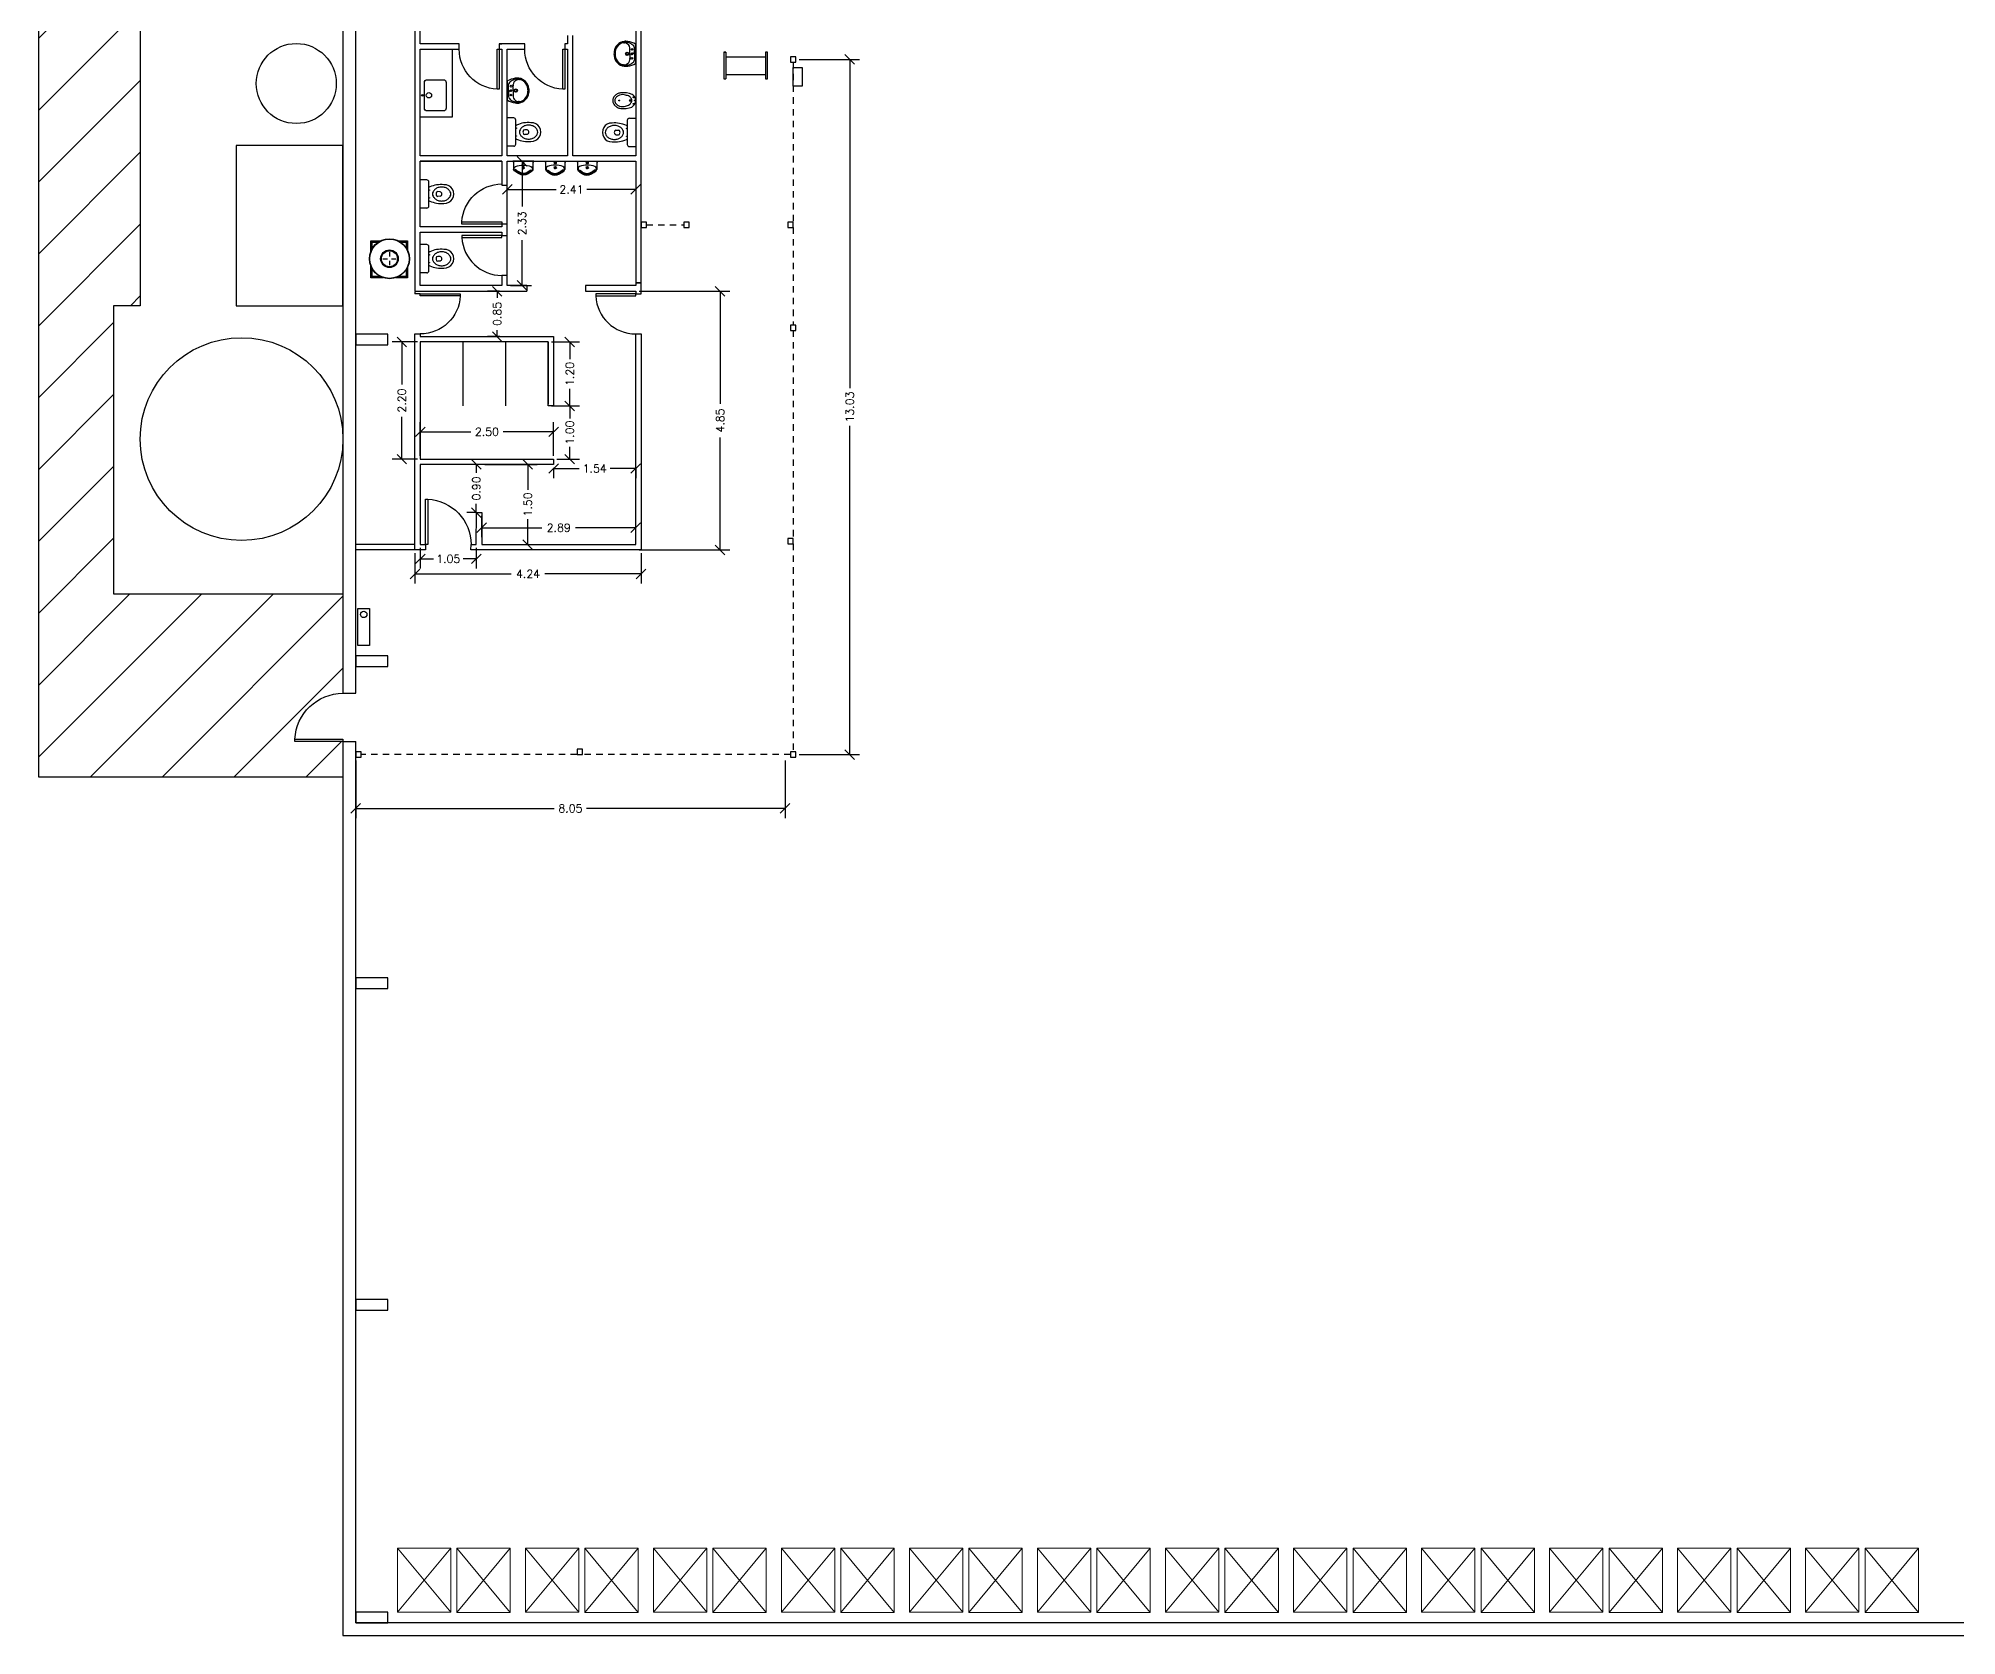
# Model space of a CAD drawing. Header units: millimetres. Extents: x 115.1 to 186.8, y 78.7 to 142.3.
# Drawn here: x 115.06 to 151.02, y 78.71 to 108.65 of the extents above; entities that cross this region are included whole.
import ezdxf

# ---------------------------------------------------------------- set-up
doc = ezdxf.new("R2010")
doc.units = ezdxf.units.MM
doc.linetypes.add('ACAD_ISO02W100', pattern=[15, 12, -3])
for name, color, linetype in [('ARQ - Chapa T101', 252, 'Continuous'), ('CA - Puertas', 1, 'Continuous'), ('DIM - Cotas', 252, 'Continuous'), ('EQ - IT', 1, 'Continuous'), ('HER - Rejas', 3, 'Continuous'), ('Muros Durlock', 40, 'Continuous'), ('Vereda', 253, 'Continuous')]:
    doc.layers.add(name, color=color, linetype=linetype)
doc.layers.add('Racks General', color=8, linetype='Continuous', lineweight=0)
doc.styles.get("Standard").update_dxf_attribs({"font": 'txt.shx'})
doc.dimstyles.new('Standard small numbers', dxfattribs={"dimtxt": 0.15, "dimasz": 0.18, "dimexe": 0.18, "dimexo": 0.0625, "dimgap": 0.09, "dimtad": 0, "dimzin": 0, "dimdsep": 46, "dimtxsty": 'Standard', "dimblk": 'OBLIQUE', "dimcen": 0.09, "dimadec": 0, "dimazin": 0, "dimtfac": 1, "dimtofl": 0, "dimtmove": 0, "dimatfit": 3, "dimfxl": 1, "dimtolj": 1, "dimtzin": 0, "dimarcsym": 0})

# ---------------------------------------------------------------- blocks, each defined once
blk = doc.blocks.new('Mingitorio oval')
for p, q in [((-0.196, 0), (0.196, 0)), ((-0.196, 0), (-0.196, -0.01)), ((0.196, 0), (0.196, -0.01)), ((-0.181, -0.01), (-0.196, -0.01)), ((-0.181, -0.01), (-0.181, -0.150459)), ((0.181, -0.01), (0.181, -0.150459)), ((0.181, -0.01), (0.196, -0.01))]:
    blk.add_line(p, q)
for centre, radius in [((-0.019313, -0.124626), 0.003249), ((0, -0.029615), 0.02), ((-0.016105, -0.107569), 0.003249), ((0, -0.029615), 0.015), ((-0.007978, -0.137768), 0.003249), ((0, -0.029615), 0.01), ((-0.000769, -0.099444), 0.003249), ((0, -0.119429), 0.003249), ((0.009364, -0.137101), 0.003249), ((0.015146, -0.106367), 0.003249), ((0.019655, -0.123126), 0.003249)]:
    blk.add_circle(centre, radius)
for centre, radius, start, end in [((-0.131256, -0.145405), 0.05, 106.094803, 234.610012), ((-0.124838, -0.140566), 0.047724, 115.146574, 227.617234), ((0.212322, 0.263642), 0.584046, 229.574862, 238.794438), ((0.212322, 0.263642), 0.574046, 229.955733, 238.794438), ((0, -0.500043), 0.428029, 70.181807, 109.818193), ((0.212322, 0.263642), 0.554046, 229.955733, 238.794438), ((-0.006602, -0.097766), 0.161502, 238.794438, 301.205562), ((-0.006602, -0.097766), 0.151502, 238.794438, 301.205562), ((-0.006602, -0.097766), 0.131502, 238.794438, 301.205562), ((-1.831107, 2.91419), 3.652965, 301.205562, 302.863051), ((-1.831107, 2.91419), 3.672965, 301.205562, 302.863051), ((-1.831107, 2.91419), 3.682965, 301.205562, 302.887216), ((0.124121, -0.140909), 0.048342, 321.519369, 64.257223), ((0.131256, -0.145405), 0.05, 318.484476, 73.905197)]:
    blk.add_arc(centre, radius, start, end)
blk = doc.blocks.new('puerta 75')
blk.add_lwpolyline([(-0.75, -0.04), (0, -0.04), (0, 0), (-0.75, 0)], close=True)
blk.add_arc((0, 0), 0.751, 183.0529, 270)
blk = doc.blocks.new('IP ANDINA')
for p, q in [((-0.265, -0.120632), (-0.265, 0)), ((-0.265, 0), (0.265, 0)), ((0.265, -0.120632), (0.265, 0)), ((-0.225632, -0.16), (0.225632, -0.16)), ((-0.042449, -0.375164), (-0.04494, -0.327163)), ((0.041618, -0.375164), (0.04494, -0.327163))]:
    blk.add_line(p, q)
blk.add_lwpolyline([(-0.130856, -0.400348, 0.081456), (-0.119783, -0.467864, 0.089731), (-0.089741, -0.522325, 0.104602), (-0.042673, -0.560331, 0.142864), (-0.000046, -0.57285, 0.142579), (0.042673, -0.560331, 0.104602), (0.089741, -0.522325, 0.089731), (0.119783, -0.467864, 0.081456), (0.130856, -0.400348, 0.081456), (0.119783, -0.332831, 0.089731), (0.089741, -0.27837, 0.104602), (0.042673, -0.240364, 0.142579), (-0.000046, -0.227845, 0.142864), (-0.042673, -0.240364, 0.104602), (-0.089741, -0.27837, 0.089731), (-0.119783, -0.332831, 0.081456)], format="xyb", close=True)
for centre in [(-0.073031, -0.169739), (0.073031, -0.169739)]:
    blk.add_circle(centre, 0.005)
for centre, radius, start, end in [((-0.225632, -0.120632), 0.039368, 180, 270), ((0.346395, -0.390548), 0.523947, 155.882772, 185.67851), ((-0.086182, -0.196891), 0.05, 132.453918, 155.882772), ((-0.01494, -0.327163), 0.03, 90, 180), ((0, -0.344692), 0.049822, 72.549981, 107.450019), ((0.01494, -0.327163), 0.03, 0, 90), ((0.086182, -0.196891), 0.05, 24.117228, 47.546082), ((-0.346395, -0.390548), 0.523947, 354.32149, 24.117228), ((0.225632, -0.120632), 0.039368, 270, 0), ((0, -0.451664), 0.175227, 176.966377, 3.033623), ((-0.000415, -0.358925), 0.045061, 201.123443, 338.876557)]:
    blk.add_arc(centre, radius, start, end)
blk = doc.blocks.new('LV ANDINA')
for p, q in [((0, 0.174838), (0, 0)), ((0, 0.174838), (0, -0.174838)), ((0.023785, 0), (0.023785, 0.113132)), ((0.023785, 0), (0.023785, -0.113132)), ((0.11221, 0.096338), (0.11221, 0.114747)), ((0.11221, 0), (0.11221, 0.096338)), ((0.11221, 0), (0.11221, -0.096338)), ((0.11221, -0.096338), (0.11221, -0.114747))]:
    blk.add_line(p, q)
for centre, radius in [((0.066622, 0), 0.015857), ((0.071578, 0.083248), 0.015857), ((0.158567, 0), 0.031713), ((0.158567, 0), 0.020812), ((0.071578, -0.083248), 0.015857)]:
    blk.add_circle(centre, radius)
for centre, radius, start, end in [((0.203415, 0.161128), 0.376573, 260.066191, 260.066191), ((0.007928, 0.174838), 0.007928, 119.548602, 180), ((0.203415, -0.170001), 0.404322, 97.864112, 119.548602), ((0.07631, 0.113132), 0.052525, 134.691029, 180), ((0.22243, -0.034572), 0.260294, 125.471853, 134.691029), ((0.184991, 0.023832), 0.191033, 100.525802, 126.492035), ((0.195062, 0.111651), 0.082909, 141.766242, 177.859766), ((0.22297, 0.087254), 0.119945, 66.510707, 140.862465), ((0.203415, -0.161128), 0.395535, 94.692137, 98.038881), ((0.203415, -0.161128), 0.376573, 94.692137, 98.140252), ((0.191279, 0.011185), 0.222815, 83.41939, 95.187055), ((0.191279, 0.011185), 0.203853, 83.41939, 95.187055), ((0.186455, 0.013244), 0.202416, 7.233104, 82.167515), ((0.186455, 0.013244), 0.221378, 7.233104, 82.167515), ((0.081481, 0), 0.308221, 352.78029, 7.21971), ((0.081481, 0), 0.327183, 0, 7.21971), ((0.081481, 0), 0.327183, 352.78029, 0), ((0.007928, -0.174838), 0.007928, 180, 240.451398), ((0.203415, 0.170001), 0.404322, 240.451398, 262.135888), ((0.07631, -0.113132), 0.052525, 180, 225.308971), ((0.22243, 0.034572), 0.260294, 225.308971, 234.528147), ((0.184991, -0.023832), 0.191033, 233.507965, 259.474198), ((0.195062, -0.111651), 0.082909, 182.140234, 218.233758), ((0.22297, -0.087254), 0.119945, 219.137535, 293.489293), ((0.203415, 0.161128), 0.395535, 261.961119, 265.307863), ((0.203415, 0.161128), 0.376573, 261.859748, 265.307863), ((0.191279, -0.011185), 0.222815, 264.812945, 276.58061), ((0.191279, -0.011185), 0.203853, 264.812945, 276.58061), ((0.186455, -0.013244), 0.202416, 277.832485, 352.766896), ((0.186455, -0.013244), 0.221378, 277.832485, 352.766896)]:
    blk.add_arc(centre, radius, start, end)
at = {"linetype": 'ByBlock'}
for p in [(0.075529, 0.010245), (0.11221, 0.096338), (0.158567, 0.020812), (0.188957, 0.234236), (0.221175, 0.207185), (0.389703, 0), (0.055511, -0.010245), (0.158567, -0.020812), (0.192994, -0.234331), (0.218636, -0.207012)]:
    blk.add_point(p, dxfattribs=at)
blk = doc.blocks.new('BD ANDINA')
for points in [[(0.12172, -0.075307, 0.026558), (0.109728, -0.058859, 0.101613), (0.057577, -0.016236, 0.137734), (0, 0, 0.137946), (-0.057516, -0.016247, 0.089281), (-0.115452, -0.066364, 0.012091)], [(-0.143278, -0.283508, 0.0402), (-0.137306, -0.317479, 0.089731), (-0.105062, -0.375932, 0.1018), (-0.054133, -0.417524, 0.138275), (0.001276, -0.433217, 0.138058), (0.056747, -0.417533, 0.101831), (0.107694, -0.375932, 0.089731), (0.139938, -0.317479, 0.044692), (0.147357, -0.279634, 0.079832)]]:
    blk.add_lwpolyline(points, format="xyb")
blk.add_lwpolyline([(-0.110363, -0.24759, 0.081456), (-0.100913, -0.305212, 0.089731), (-0.075273, -0.351691, 0.104602), (-0.035103, -0.384127, 0.142864), (0.001276, -0.394811, 0.142579), (0.037735, -0.384127, 0.104602), (0.077905, -0.351691, 0.089731), (0.103544, -0.305212, 0.081456), (0.112994, -0.24759, 0.081456), (0.103544, -0.189967, 0.060612), (0.074826, -0.11682, 0.104602), (0.034656, -0.084384, 0.142579), (-0.001803, -0.073699, 0.142864), (-0.038183, -0.084384, 0.104602), (-0.078352, -0.11682, 0.062224), (-0.100913, -0.189967, 0.081456)], format="xyb", close=True)
for centre, radius in [((-0.060739, -0.041095), 0.008534), ((-0.000844, -0.098207), 0.017069), ((-0.000844, -0.020497), 0.008534), ((-0.000844, -0.098207), 0.008534), ((-0.000844, -0.310739), 0.008534), ((0.060991, -0.041095), 0.008534)]:
    blk.add_circle(centre, radius)
for centre, radius, start, end in [((0.298146, -0.229719), 0.444689, 158.44802, 186.947452), ((-0.294837, -0.231346), 0.444823, 353.280665, 20.535486)]:
    blk.add_arc(centre, radius, start, end)
blk = doc.blocks.new('Petisos ANDINA')
for name, p in [('BD ANDINA', (-0.59801, 0)), ('IP ANDINA', (0, 0))]:
    blk.add_blockref(name, p)
blk = doc.blocks.new('TR')
for p, q in [((-0.122587, 0.000278), (-0.039178, 0.000278)), ((0.000102, 0.122967), (0.000102, 0.039558)), ((0.039382, 0.000278), (0.122791, 0.000278)), ((0.000102, -0.039002), (0.000102, -0.122412))]:
    blk.add_line(p, q)
for radius in [0.375, 0.36797, 0.165574, 0.149549]:
    blk.add_circle((0.000102, 0.000278), radius)
blk = doc.blocks.new('Arco detect metales')
for p, q in [((-0.116663, 0.184171), (0.623337, 0.184171)), ((-0.116663, -0.145829), (0.623337, -0.145829))]:
    blk.add_line(p, q)
for points in [[(-0.116663, 0.269171), (-0.156663, 0.269171), (-0.156663, -0.230829), (-0.116663, -0.230829)], [(-0.156663, 0.269171), (-0.116663, 0.269171), (-0.116663, -0.230829)], [(0.623337, -0.230829), (0.663337, -0.230829), (0.663337, 0.269171), (0.623337, 0.269171)], [(0.623337, 0.269171), (0.623337, -0.230829)]]:
    blk.add_lwpolyline(points)
blk = doc.blocks.new('Puerta 90')
at = {"layer": 'CA - Puertas'}
blk.add_lwpolyline([(-0.9, -0.09), (0, -0.09), (0, -0.05), (-0.9, -0.05)], close=True, dxfattribs=at)
blk.add_arc((0, -0.05), 0.901, 182.5448, 270, dxfattribs=at)
blk = doc.blocks.new('Puerta met 85 x 200')
at = {"layer": 'CA - Puertas'}
blk.add_lwpolyline([(-0.85, -0.04), (0, -0.04), (0, 0), (-0.85, 0)], close=True, dxfattribs=at)
blk.add_arc((0, 0), 0.851, 182.6943, 270, dxfattribs=at)
blk = doc.blocks.new('_Oblique')
at = {"color": 0, "linetype": 'ByBlock', "lineweight": -2}
blk.add_line((-0.5, -0.5), (0.5, 0.5), dxfattribs=at)
blk = doc.blocks.new('*D21')
at = {"layer": 'Defpoints', "color": 0}
for p in [(126.255566, 103.910126), (126.255069, 99.062261), (127.836442, 99.062099)]:
    blk.add_point(p, dxfattribs=at)
at = {"layer": 'DIM - Cotas', "color": 0, "lineweight": -2}
for p, q in [((126.318066, 103.91012), (128.016939, 103.909946)), ((127.836939, 103.909964), (127.836723, 101.801031)), ((127.836442, 99.062099), (127.836658, 101.171031)), ((126.317569, 99.062254), (128.016442, 99.06208))]:
    blk.add_line(p, q, dxfattribs=at)
at = {"layer": 'DIM - Cotas', "color": 0, "lineweight": -2, "xscale": 0.18, "yscale": 0.18, "zscale": 0.18}
for p, rotation in [((127.836939, 103.909964), 89.994125), ((127.836442, 99.062099), 269.994125)]:
    blk.add_blockref('_Oblique', p, dxfattribs=dict(at, rotation=rotation))
at = {"layer": 'DIM - Cotas', "color": 0, "insert": (127.83669, 101.486031), "char_height": 0.15, "attachment_point": 5, "rotation": 89.9941253}
blk.add_mtext('\\A1;4.85', dxfattribs=at)
blk = doc.blocks.new('*D22')
at = {"layer": 'Defpoints', "color": 0}
for p in [(123.657033, 103.910126), (123.764544, 103.910126), (123.770884, 103.059873)]:
    blk.add_point(p, dxfattribs=at)
at = {"layer": 'DIM - Cotas', "color": 0, "lineweight": -2}
for p, q in [((123.702044, 103.910126), (123.477033, 103.910126)), ((123.657033, 103.910126), (123.657033, 103.7875)), ((123.708384, 103.059873), (123.477033, 103.059873)), ((123.657033, 103.059873), (123.657033, 103.1825))]:
    blk.add_line(p, q, dxfattribs=at)
at = {"layer": 'DIM - Cotas', "color": 0, "lineweight": -2, "xscale": 0.18, "yscale": 0.18, "zscale": 0.18}
for p, rotation in [((123.657033, 103.910126), 90), ((123.657033, 103.059873), 270)]:
    blk.add_blockref('_Oblique', p, dxfattribs=dict(at, rotation=rotation))
at = {"layer": 'DIM - Cotas', "color": 0, "insert": (123.657033, 103.485), "char_height": 0.15, "attachment_point": 5, "rotation": 90}
blk.add_mtext('\\A1;0.85', dxfattribs=at)
blk = doc.blocks.new('*D23')
at = {"layer": 'Defpoints', "color": 0}
for p in [(124.715567, 101.759872), (124.715567, 100.762244), (125.018424, 100.762244)]:
    blk.add_point(p, dxfattribs=at)
at = {"layer": 'DIM - Cotas', "color": 0, "lineweight": -2}
for p, q in [((124.778067, 101.759872), (125.198424, 101.759872)), ((125.018424, 101.759872), (125.018424, 101.526058)), ((124.778067, 100.762244), (125.198424, 100.762244)), ((125.018424, 100.762244), (125.018424, 100.996058))]:
    blk.add_line(p, q, dxfattribs=at)
at = {"layer": 'DIM - Cotas', "color": 0, "lineweight": -2, "xscale": 0.18, "yscale": 0.18, "zscale": 0.18}
for p, rotation in [((125.018424, 101.759872), 90), ((125.018424, 100.762244), 270)]:
    blk.add_blockref('_Oblique', p, dxfattribs=dict(at, rotation=rotation))
at = {"layer": 'DIM - Cotas', "color": 0, "insert": (125.018424, 101.261058), "char_height": 0.15, "attachment_point": 5, "rotation": 90}
blk.add_mtext('\\A1;1.00', dxfattribs=at)
blk = doc.blocks.new('*D24')
at = {"layer": 'Defpoints', "color": 0}
for p in [(123.266501, 100.664615), (123.266501, 100.664615), (123.316504, 99.762244)]:
    blk.add_point(p, dxfattribs=at)
at = {"layer": 'DIM - Cotas', "color": 0, "lineweight": -2}
for p, q in [((123.204001, 100.664615), (123.086501, 100.664615)), ((123.266501, 100.664615), (123.266501, 100.503429)), ((123.254004, 99.762244), (123.086501, 99.762244)), ((123.266501, 99.762244), (123.266501, 99.923429))]:
    blk.add_line(p, q, dxfattribs=at)
at = {"layer": 'DIM - Cotas', "color": 0, "lineweight": -2, "xscale": 0.18, "yscale": 0.18, "zscale": 0.18}
for p, rotation in [((123.266501, 100.664615), 90), ((123.266501, 99.762244), 270)]:
    blk.add_blockref('_Oblique', p, dxfattribs=dict(at, rotation=rotation))
at = {"layer": 'DIM - Cotas', "color": 0, "insert": (123.266501, 100.213429), "char_height": 0.15, "attachment_point": 5, "rotation": 90}
blk.add_mtext('\\A1;0.90', dxfattribs=at)
blk = doc.blocks.new('*D25')
at = {"layer": 'Defpoints', "color": 0}
for p in [(123.366508, 100.664615), (124.229898, 100.664615), (123.366508, 99.162238)]:
    blk.add_point(p, dxfattribs=at)
at = {"layer": 'DIM - Cotas', "color": 0, "lineweight": -2}
for p, q in [((123.429008, 100.664615), (124.409898, 100.664615)), ((124.229898, 100.664615), (124.229898, 100.190927)), ((124.229898, 99.162238), (124.229898, 99.635927)), ((123.429008, 99.162238), (124.409898, 99.162238))]:
    blk.add_line(p, q, dxfattribs=at)
at = {"layer": 'DIM - Cotas', "color": 0, "lineweight": -2, "xscale": 0.18, "yscale": 0.18, "zscale": 0.18}
for p, rotation in [((124.229898, 100.664615), 90), ((124.229898, 99.162238), 270)]:
    blk.add_blockref('_Oblique', p, dxfattribs=dict(at, rotation=rotation))
at = {"layer": 'DIM - Cotas', "color": 0, "insert": (124.229898, 99.913427), "char_height": 0.15, "attachment_point": 5, "rotation": 90}
blk.add_mtext('\\A1;1.50', dxfattribs=at)
blk = doc.blocks.new('*D26')
at = {"layer": 'Defpoints', "color": 0}
for p in [(123.366507, 99.762244), (126.255566, 99.477613), (126.255566, 99.462238)]:
    blk.add_point(p, dxfattribs=at)
at = {"layer": 'DIM - Cotas', "color": 0, "lineweight": -2}
for p, q in [((123.366507, 99.699744), (123.366507, 99.297613)), ((126.255566, 99.524738), (126.255566, 99.657613)), ((123.366507, 99.477613), (124.496037, 99.477613)), ((126.255566, 99.477613), (125.126037, 99.477613))]:
    blk.add_line(p, q, dxfattribs=at)
at = {"layer": 'DIM - Cotas', "color": 0, "lineweight": -2, "xscale": 0.18, "yscale": 0.18, "zscale": 0.18, "rotation": 180}
blk.add_blockref('_Oblique', (123.366507, 99.477613), dxfattribs=at)
at = {"layer": 'DIM - Cotas', "color": 0, "lineweight": -2, "xscale": 0.18, "yscale": 0.18, "zscale": 0.18}
blk.add_blockref('_Oblique', (126.255566, 99.477613), dxfattribs=at)
at = {"layer": 'DIM - Cotas', "color": 0, "insert": (124.811037, 99.477613), "char_height": 0.15, "attachment_point": 5}
blk.add_mtext('\\A1;2.89', dxfattribs=at)
blk = doc.blocks.new('*D27')
at = {"layer": 'Defpoints', "color": 0}
for p in [(124.715567, 101.27539), (122.215566, 100.762244), (124.715567, 100.762244)]:
    blk.add_point(p, dxfattribs=at)
at = {"layer": 'DIM - Cotas', "color": 0, "lineweight": -2}
for p, q in [((122.215566, 100.824744), (122.215566, 101.45539)), ((124.715567, 100.824744), (124.715567, 101.45539)), ((122.215566, 101.27539), (123.163067, 101.27539)), ((124.715567, 101.27539), (123.768067, 101.27539))]:
    blk.add_line(p, q, dxfattribs=at)
at = {"layer": 'DIM - Cotas', "color": 0, "lineweight": -2, "xscale": 0.18, "yscale": 0.18, "zscale": 0.18, "rotation": 180}
blk.add_blockref('_Oblique', (122.215566, 101.27539), dxfattribs=at)
at = {"layer": 'DIM - Cotas', "color": 0, "lineweight": -2, "xscale": 0.18, "yscale": 0.18, "zscale": 0.18}
blk.add_blockref('_Oblique', (124.715567, 101.27539), dxfattribs=at)
at = {"layer": 'DIM - Cotas', "color": 0, "insert": (123.465567, 101.27539), "char_height": 0.15, "attachment_point": 5}
blk.add_mtext('\\A1;2.50', dxfattribs=at)
blk = doc.blocks.new('*D28')
at = {"layer": 'Defpoints', "color": 0}
for p in [(121.869278, 102.959873), (122.225566, 102.959873), (122.225566, 100.762244)]:
    blk.add_point(p, dxfattribs=at)
at = {"layer": 'DIM - Cotas', "color": 0, "lineweight": -2}
for p, q in [((122.163066, 102.959873), (121.689278, 102.959873)), ((121.869278, 102.959873), (121.869278, 102.163559)), ((121.869278, 100.762244), (121.869278, 101.558559)), ((122.163066, 100.762244), (121.689278, 100.762244))]:
    blk.add_line(p, q, dxfattribs=at)
at = {"layer": 'DIM - Cotas', "color": 0, "lineweight": -2, "xscale": 0.18, "yscale": 0.18, "zscale": 0.18}
for p, rotation in [((121.869278, 102.959873), 90), ((121.869278, 100.762244), 270)]:
    blk.add_blockref('_Oblique', p, dxfattribs=dict(at, rotation=rotation))
at = {"layer": 'DIM - Cotas', "color": 0, "insert": (121.869278, 101.861059), "char_height": 0.15, "attachment_point": 5, "rotation": 90}
blk.add_mtext('\\A1;2.20', dxfattribs=at)
blk = doc.blocks.new('*D29')
at = {"layer": 'Defpoints', "color": 0}
for p in [(122.115566, 99.06225), (126.355566, 99.06225), (126.355566, 98.612694)]:
    blk.add_point(p, dxfattribs=at)
at = {"layer": 'DIM - Cotas', "color": 0, "lineweight": -2}
for p, q in [((122.115566, 98.99975), (122.115566, 98.432694)), ((126.355566, 98.99975), (126.355566, 98.432694)), ((122.115566, 98.612694), (123.920566, 98.612694)), ((126.355566, 98.612694), (124.550566, 98.612694))]:
    blk.add_line(p, q, dxfattribs=at)
at = {"layer": 'DIM - Cotas', "color": 0, "lineweight": -2, "xscale": 0.18, "yscale": 0.18, "zscale": 0.18, "rotation": 180}
blk.add_blockref('_Oblique', (122.115566, 98.612694), dxfattribs=at)
at = {"layer": 'DIM - Cotas', "color": 0, "lineweight": -2, "xscale": 0.18, "yscale": 0.18, "zscale": 0.18}
blk.add_blockref('_Oblique', (126.355566, 98.612694), dxfattribs=at)
at = {"layer": 'DIM - Cotas', "color": 0, "insert": (124.235566, 98.612694), "char_height": 0.15, "attachment_point": 5}
blk.add_mtext('\\A1;4.24', dxfattribs=at)
blk = doc.blocks.new('*D30')
at = {"layer": 'Defpoints', "color": 0}
for p in [(124.715567, 100.664615), (126.255566, 100.664615), (126.255566, 100.588029)]:
    blk.add_point(p, dxfattribs=at)
at = {"layer": 'DIM - Cotas', "color": 0, "lineweight": -2}
for p, q in [((124.715567, 100.602115), (124.715567, 100.408029)), ((124.715567, 100.588029), (125.195567, 100.588029)), ((126.255566, 100.588029), (125.775567, 100.588029)), ((126.255566, 100.602115), (126.255566, 100.408029))]:
    blk.add_line(p, q, dxfattribs=at)
at = {"layer": 'DIM - Cotas', "color": 0, "lineweight": -2, "xscale": 0.18, "yscale": 0.18, "zscale": 0.18, "rotation": 180}
blk.add_blockref('_Oblique', (124.715567, 100.588029), dxfattribs=at)
at = {"layer": 'DIM - Cotas', "color": 0, "lineweight": -2, "xscale": 0.18, "yscale": 0.18, "zscale": 0.18}
blk.add_blockref('_Oblique', (126.255566, 100.588029), dxfattribs=at)
at = {"layer": 'DIM - Cotas', "color": 0, "insert": (125.485567, 100.588029), "char_height": 0.15, "attachment_point": 5}
blk.add_mtext('\\A1;1.54', dxfattribs=at)
blk = doc.blocks.new('*D31')
at = {"layer": 'Defpoints', "color": 0}
for p in [(124.615566, 102.959873), (124.615567, 101.759872), (125.018424, 101.759873)]:
    blk.add_point(p, dxfattribs=at)
at = {"layer": 'DIM - Cotas', "color": 0, "lineweight": -2}
for p, q in [((124.678066, 102.959873), (125.198423, 102.959873)), ((125.018423, 102.959873), (125.018423, 102.637373)), ((125.018424, 101.759873), (125.018424, 102.082373)), ((124.678067, 101.759872), (125.198424, 101.759873))]:
    blk.add_line(p, q, dxfattribs=at)
at = {"layer": 'DIM - Cotas', "color": 0, "lineweight": -2, "xscale": 0.18, "yscale": 0.18, "zscale": 0.18}
for p, rotation in [((125.018423, 102.959873), 90.000021), ((125.018424, 101.759873), 270.000021)]:
    blk.add_blockref('_Oblique', p, dxfattribs=dict(at, rotation=rotation))
at = {"layer": 'DIM - Cotas', "color": 0, "insert": (125.018423, 102.359873), "char_height": 0.15, "attachment_point": 5, "rotation": 90.0000207}
blk.add_mtext('\\A1;1.20', dxfattribs=at)
blk = doc.blocks.new('*D32')
at = {"layer": 'Defpoints', "color": 0}
for p in [(121.005566, 95.17573), (129.055566, 95.17573), (129.055566, 94.216888)]:
    blk.add_point(p, dxfattribs=at)
at = {"layer": 'DIM - Cotas', "color": 0, "lineweight": -2}
for p, q in [((121.005566, 95.11323), (121.005566, 94.036888)), ((129.055566, 95.11323), (129.055566, 94.036888)), ((121.005566, 94.216888), (124.728066, 94.216888)), ((129.055566, 94.216888), (125.333066, 94.216888))]:
    blk.add_line(p, q, dxfattribs=at)
at = {"layer": 'DIM - Cotas', "color": 0, "lineweight": -2, "xscale": 0.18, "yscale": 0.18, "zscale": 0.18, "rotation": 180}
blk.add_blockref('_Oblique', (121.005566, 94.216888), dxfattribs=at)
at = {"layer": 'DIM - Cotas', "color": 0, "lineweight": -2, "xscale": 0.18, "yscale": 0.18, "zscale": 0.18}
blk.add_blockref('_Oblique', (129.055566, 94.216888), dxfattribs=at)
at = {"layer": 'DIM - Cotas', "color": 0, "insert": (125.030566, 94.216888), "char_height": 0.15, "attachment_point": 5}
blk.add_mtext('\\A1;8.05', dxfattribs=at)
blk = doc.blocks.new('*D34')
at = {"layer": 'Defpoints', "color": 0}
for p in [(129.255566, 108.25487), (130.267927, 108.25487), (129.255566, 95.22573)]:
    blk.add_point(p, dxfattribs=at)
at = {"layer": 'DIM - Cotas', "color": 0, "lineweight": -2}
for p, q in [((129.318066, 108.25487), (130.447927, 108.25487)), ((130.267927, 108.25487), (130.267927, 102.0928)), ((130.267928, 95.22573), (130.267927, 101.3878)), ((129.318066, 95.22573), (130.447928, 95.22573))]:
    blk.add_line(p, q, dxfattribs=at)
at = {"layer": 'DIM - Cotas', "color": 0, "lineweight": -2, "xscale": 0.18, "yscale": 0.18, "zscale": 0.18}
for p, rotation in [((130.267927, 108.25487), 90.000001), ((130.267928, 95.22573), 270.000001)]:
    blk.add_blockref('_Oblique', p, dxfattribs=dict(at, rotation=rotation))
at = {"layer": 'DIM - Cotas', "color": 0, "insert": (130.267927, 101.7403), "char_height": 0.15, "attachment_point": 5, "rotation": 90.0000005}
blk.add_mtext('\\A1;13.03', dxfattribs=at)
blk = doc.blocks.new('*D45')
at = {"layer": 'Defpoints', "color": 0}
for p in [(123.845566, 106.345379), (123.845566, 104.019313), (124.122922, 104.019313)]:
    blk.add_point(p, dxfattribs=at)
at = {"layer": 'DIM - Cotas', "color": 0, "lineweight": -2}
for p, q in [((123.908066, 106.345379), (124.302922, 106.345379)), ((124.122922, 106.345379), (124.122922, 105.497346)), ((124.122922, 104.019313), (124.122922, 104.867346)), ((123.908066, 104.019313), (124.302922, 104.019313))]:
    blk.add_line(p, q, dxfattribs=at)
at = {"layer": 'DIM - Cotas', "color": 0, "lineweight": -2, "xscale": 0.18, "yscale": 0.18, "zscale": 0.18}
for p, rotation in [((124.122922, 106.345379), 90), ((124.122922, 104.019313), 270)]:
    blk.add_blockref('_Oblique', p, dxfattribs=dict(at, rotation=rotation))
at = {"layer": 'DIM - Cotas', "color": 0, "insert": (124.122922, 105.182346), "char_height": 0.15, "attachment_point": 5, "rotation": 90}
blk.add_mtext('\\A1;2.33', dxfattribs=at)
blk = doc.blocks.new('*D46')
at = {"layer": 'Defpoints', "color": 0}
for p in [(126.255566, 105.895379), (126.255566, 105.817819), (123.845566, 104.019313)]:
    blk.add_point(p, dxfattribs=at)
at = {"layer": 'DIM - Cotas', "color": 0, "lineweight": -2}
for p, q in [((123.845566, 104.081813), (123.845566, 105.997819)), ((123.845566, 105.817819), (124.760566, 105.817819)), ((126.255566, 105.817819), (125.340566, 105.817819)), ((126.255566, 105.832879), (126.255566, 105.637819))]:
    blk.add_line(p, q, dxfattribs=at)
at = {"layer": 'DIM - Cotas', "color": 0, "lineweight": -2, "xscale": 0.18, "yscale": 0.18, "zscale": 0.18, "rotation": 180}
blk.add_blockref('_Oblique', (123.845566, 105.817819), dxfattribs=at)
at = {"layer": 'DIM - Cotas', "color": 0, "lineweight": -2, "xscale": 0.18, "yscale": 0.18, "zscale": 0.18}
blk.add_blockref('_Oblique', (126.255566, 105.817819), dxfattribs=at)
at = {"layer": 'DIM - Cotas', "color": 0, "insert": (125.050566, 105.817819), "char_height": 0.15, "attachment_point": 5}
blk.add_mtext('\\A1;2.41', dxfattribs=at)
blk = doc.blocks.new('*D54')
at = {"layer": 'Defpoints', "color": 0}
for p in [(122.215566, 99.16225), (123.266314, 99.161923), (123.266314, 98.894347)]:
    blk.add_point(p, dxfattribs=at)
at = {"layer": 'DIM - Cotas', "color": 0, "lineweight": -2}
for p, q in [((122.215566, 99.09975), (122.215566, 98.714347)), ((123.266314, 99.099423), (123.266314, 98.714347)), ((122.215566, 98.894347), (122.46344, 98.894347)), ((123.266314, 98.894347), (123.01844, 98.894347))]:
    blk.add_line(p, q, dxfattribs=at)
at = {"layer": 'DIM - Cotas', "color": 0, "lineweight": -2, "xscale": 0.18, "yscale": 0.18, "zscale": 0.18, "rotation": 180}
blk.add_blockref('_Oblique', (122.215566, 98.894347), dxfattribs=at)
at = {"layer": 'DIM - Cotas', "color": 0, "lineweight": -2, "xscale": 0.18, "yscale": 0.18, "zscale": 0.18}
blk.add_blockref('_Oblique', (123.266314, 98.894347), dxfattribs=at)
at = {"layer": 'DIM - Cotas', "color": 0, "insert": (122.74094, 98.894347), "char_height": 0.15, "attachment_point": 5}
blk.add_mtext('\\A1;1.05', dxfattribs=at)
blk = doc.blocks.new('Rack 2300')
at = {"layer": 'Racks General'}
for p, q in [((1.102585, 2.318255), (-0.097415, 2.318255)), ((-0.097415, 2.318255), (-0.097415, 1.318255)), ((-0.097415, 1.318255), (1.102585, 2.318255)), ((-0.097415, 2.318255), (1.102585, 1.318255)), ((1.102585, 2.318255), (1.102585, 1.318255)), ((1.099031, 1.203554), (-0.100969, 1.203554)), ((-0.100969, 1.203554), (-0.100969, 0.203554)), ((-0.100969, 0.203554), (1.099031, 1.203554)), ((-0.100969, 1.203554), (1.099031, 0.203554)), ((1.102585, 1.318255), (-0.097415, 1.318255)), ((1.099031, 1.203554), (1.099031, 0.203554)), ((1.099031, 0.203554), (-0.100969, 0.203554))]:
    blk.add_line(p, q, dxfattribs=at)
blk = doc.blocks.new('*U56')
at = {"layer": 'Racks General', "rotation": 90}
blk.add_blockref('Rack 2300', (1.25, -0.500808), dxfattribs=at)
blk = doc.blocks.new('*U55')
at = {"color": 0, "linetype": 'ByBlock', "lineweight": -2}
for p in [(0, 0), (2.4, 0), (4.8, 0), (7.2, 0), (9.6, 0), (12, 0), (14.4, 0), (16.8, 0), (19.2, 0), (21.6, 0), (24, 0), (26.4, 0)]:
    blk.add_blockref('*U56', p, dxfattribs=at)

msp = doc.modelspace()

# ---------------------------------------------------------------- hatches: boundary and pattern name
at = {"layer": 'Muros Durlock', "true_color": 0xffffff}
h = msp.add_hatch(dxfattribs=at)
h.set_pattern_fill('ANSI31', scale=0.3)
h.set_pattern_definition([(45, (373.6172, 96.4529), (-0.6735192, 0.6735192), [])])
h.paths.add_polyline_path([(116.466, 98.239), (120.766, 98.239), (120.766, 96.374, 0.401264), (119.866, 95.513), (119.866, 95.473), (120.766, 95.473), (120.766, 94.808), (115.056, 94.808), (115.056, 110.548), (118.856, 110.548), (118.856, 137.365), (119.766, 137.365), (119.766, 109.048), (116.966, 109.048), (116.966, 103.639), (116.466, 103.639)])

# ---------------------------------------------------------------- linework, layer by layer
for p, q in [((122.816, 108.445), (122.816, 107.174)), ((122.816, 107.174), (122.216, 107.174)), ((121.313, 104.828), (121.288, 104.853)), ((121.952, 104.828), (121.977, 104.853)), ((121.313, 104.189), (121.288, 104.164)), ((121.952, 104.189), (121.977, 104.164))]:
    msp.add_line(p, q)
for points in [[(123.696, 108.545), (123.746, 108.545)], [(123.746, 106.345), (122.216, 106.345)], [(121.288, 104.652), (121.288, 104.853), (121.467, 104.853)], [(121.313, 104.705), (121.313, 104.828), (121.425, 104.828)], [(121.809, 104.853), (121.977, 104.853), (121.977, 104.681)], [(121.851, 104.828), (121.952, 104.828), (121.952, 104.725)], [(121.519, 104.164), (121.288, 104.164), (121.288, 104.386)], [(121.461, 104.189), (121.313, 104.189), (121.313, 104.333)], [(121.977, 104.358), (121.977, 104.164), (121.758, 104.164)], [(121.952, 104.314), (121.952, 104.189), (121.816, 104.189)]]:
    msp.add_lwpolyline(points)
msp.add_lwpolyline([(122.343, 107.874), (122.651, 107.874, -0.414214), (122.701, 107.824), (122.701, 107.34, -0.414214), (122.651, 107.29), (122.343, 107.29, -0.414214), (122.293, 107.34), (122.293, 107.824, -0.414214)], format="xyb", close=True)
for centre, radius in [((122.256, 107.582), 0.0171), ((122.378, 107.582), 0.05)]:
    msp.add_circle(centre, radius)
at = {"layer": 'ARQ - Chapa T101'}
for points in [[(120.766, 95.513), (120.766, 78.713), (186.766, 78.713), (186.766, 142.313), (142.428, 138.551), (142.448, 138.312), (186.526, 142.052), (186.526, 136.713), (186.526, 78.953), (121.006, 78.953), (121.006, 95.473)], [(122.285, 136.601), (122.264, 136.84), (120.766, 136.713), (120.766, 96.374)], [(121.006, 96.374), (121.006, 136.493), (122.285, 136.601)], [(120.766, 96.374), (121.006, 96.374)], [(120.766, 95.473), (121.006, 95.473)]]:
    msp.add_lwpolyline(points, dxfattribs=at)
for points in [[(121.006, 102.906), (121.606, 102.906), (121.606, 103.106), (121.006, 103.106)], [(121.047, 97.962), (121.263, 97.962), (121.263, 97.268), (121.047, 97.268)], [(121.006, 96.874), (121.606, 96.874), (121.606, 97.074), (121.006, 97.074)], [(121.006, 90.842), (121.606, 90.842), (121.606, 91.042), (121.006, 91.042)], [(121.006, 84.81), (121.606, 84.81), (121.606, 85.01), (121.006, 85.01)], [(121.006, 78.953), (121.606, 78.953), (121.606, 79.153), (121.006, 79.153)]]:
    msp.add_lwpolyline(points, close=True, dxfattribs=at)
msp.add_circle((121.155, 97.853), 0.0603, dxfattribs=at)
at = {"layer": 'EQ - IT'}
msp.add_lwpolyline([(129.206, 108.102), (129.374, 108.102), (129.374, 107.751), (129.206, 107.751)], close=True, dxfattribs=at)
at = {"layer": 'HER - Rejas', "lineweight": 30}
for points in [[(129.156, 108.205), (129.256, 108.205), (129.256, 108.305), (129.156, 108.305)], [(126.356, 105.105), (126.456, 105.105), (126.456, 105.205), (126.356, 105.205)], [(127.156, 105.105), (127.256, 105.105), (127.256, 105.205), (127.156, 105.205)], [(129.106, 105.105), (129.206, 105.105), (129.206, 105.205), (129.106, 105.205)], [(129.156, 103.176), (129.256, 103.176), (129.256, 103.276), (129.156, 103.276)], [(129.106, 99.176), (129.206, 99.176), (129.206, 99.276), (129.106, 99.276)], [(125.156, 95.226), (125.256, 95.226), (125.256, 95.326), (125.156, 95.326)], [(121.006, 95.176), (121.106, 95.176), (121.106, 95.276), (121.006, 95.276)], [(129.156, 95.176), (129.256, 95.176), (129.256, 95.276), (129.156, 95.276)]]:
    msp.add_lwpolyline(points, close=True, dxfattribs=at)
at = {"layer": 'HER - Rejas', "linetype": 'ACAD_ISO02W100', "lineweight": 30, "ltscale": 0.01}
for points in [[(129.206, 108.205), (129.206, 105.205)], [(126.456, 105.155), (127.156, 105.155)], [(129.206, 105.105), (129.206, 103.276)], [(129.206, 103.176), (129.206, 99.276)], [(129.206, 99.176), (129.206, 95.276)], [(125.155, 95.226), (121.106, 95.226)], [(129.156, 95.226), (125.255, 95.226)]]:
    msp.add_lwpolyline(points, dxfattribs=at)
at = {"layer": 'Muros Durlock'}
msp.add_line((122.216, 103.861), (122.116, 103.861), dxfattribs=at)
for points in [[(124.976, 108.704), (124.976, 108.545), (124.926, 108.545), (124.926, 108.445), (124.976, 108.445), (124.976, 106.445), (123.846, 106.445), (123.846, 108.445), (124.175, 108.445), (124.175, 108.545), (123.696, 108.545), (123.696, 108.445), (123.746, 108.445), (123.746, 106.445), (122.216, 106.445), (122.216, 108.445), (122.945, 108.445), (122.945, 108.545), (122.216, 108.545), (122.216, 115.885)], [(122.116, 115.785), (122.116, 103.91), (124.215, 103.91)], [(126.356, 104.069), (126.356, 112.054)], [(126.256, 109.505), (126.256, 106.445), (125.076, 106.445), (125.076, 108.704)], [(124.215, 104.019), (123.846, 104.019), (123.846, 104.206), (123.746, 104.206), (123.746, 104.019), (122.216, 104.019), (122.216, 105.019), (123.746, 105.019), (123.746, 104.957), (123.846, 104.957), (123.846, 105.169), (123.746, 105.169), (123.746, 105.119), (122.216, 105.119), (122.216, 106.345), (123.746, 106.345), (123.746, 105.895), (123.846, 105.895), (123.846, 106.345), (126.256, 106.345), (126.256, 104.069), (126.356, 104.069)], [(124.215, 104.019), (124.215, 103.91)], [(125.315, 103.91), (126.256, 103.91), (126.256, 103.861), (126.356, 103.861), (126.356, 104.069), (126.256, 104.069), (126.256, 104.019), (125.315, 104.019)], [(125.315, 104.019), (125.315, 103.91)], [(122.116, 103.901), (122.116, 103.861)], [(124.616, 102.96), (122.216, 102.96), (122.216, 100.762), (124.716, 100.762), (124.716, 100.665), (122.216, 100.665), (122.216, 99.162), (122.316, 99.162), (122.316, 99.062), (122.316, 99.062), (122.316, 99.062), (122.116, 99.062), (122.116, 103.11), (122.216, 103.11), (122.216, 103.06), (124.716, 103.06), (124.716, 101.76), (124.616, 101.76), (124.616, 102.96), (124.616, 101.791)], [(123.016, 102.96), (123.016, 101.76)], [(123.816, 102.96), (123.816, 101.76)], [(122.116, 99.162), (121.006, 99.162)], [(122.116, 99.062), (121.006, 99.062)]]:
    msp.add_lwpolyline(points, dxfattribs=at)
msp.add_lwpolyline([(123.166, 99.063), (123.167, 99.162), (123.266, 99.162), (123.267, 99.762), (123.367, 99.762), (123.367, 99.162), (126.256, 99.162), (126.256, 103.11), (126.356, 103.11), (126.356, 99.062)], close=True, dxfattribs=at)
at = {"layer": 'Vereda'}
for points in [[(120.856, 137.365), (118.856, 137.365), (118.856, 110.548), (115.056, 110.548), (115.056, 94.808), (120.766, 94.808)], [(119.766, 137.365), (119.766, 109.048), (116.966, 109.048), (116.966, 103.639), (116.466, 103.639), (116.466, 98.239), (120.766, 98.239)]]:
    msp.add_lwpolyline(points, dxfattribs=at)
msp.add_lwpolyline([(118.766, 106.639), (118.766, 103.639), (120.766, 103.639), (120.766, 106.639)], close=True, dxfattribs=at)
for centre, radius in [((119.891, 107.803), 0.75), ((118.866, 101.139), 1.9)]:
    msp.add_circle(centre, radius, dxfattribs=at)

# ---------------------------------------------------------------- block references
for name, p, rotation in [('LV ANDINA', (126.256, 108.36), 180), ('Petisos ANDINA', (126.256, 106.886), 270), ('IP ANDINA', (123.846, 106.893), 90), ('IP ANDINA', (122.216, 105.732), 90), ('IP ANDINA', (122.216, 104.519), 90)]:
    msp.add_blockref(name, p, dxfattribs=dict(rotation=rotation))
for name, p in [('LV ANDINA', (123.846, 107.67)), ('Mingitorio oval', (124.746, 106.345)), ('Mingitorio oval', (125.346, 106.345)), ('TR', (121.638, 104.519)), ('*U55', (122.856, 79.751))]:
    msp.add_blockref(name, p)
at = {"xscale": -1}
msp.add_blockref('Mingitorio oval', (124.146, 106.345), dxfattribs=at)
at = {"layer": 'CA - Puertas', "xscale": -1}
for name, p, rotation in [('puerta 75', (123.696, 108.445), 270), ('puerta 75', (124.926, 108.445), 270), ('puerta 75', (123.746, 105.169), 180), ('Puerta met 85 x 200', (122.316, 99.162), 90)]:
    msp.add_blockref(name, p, dxfattribs=dict(at, rotation=rotation))
at = {"layer": 'CA - Puertas'}
for p in [(123.746, 104.957), (126.255, 103.861)]:
    msp.add_blockref('puerta 75', p, dxfattribs=at)
at = {"layer": 'CA - Puertas', "xscale": -1}
msp.add_blockref('puerta 75', (122.216, 103.861), dxfattribs=at)
at = {"layer": 'EQ - IT'}
msp.add_blockref('Arco detect metales', (128.062, 108.121), dxfattribs=at)
at = {"layer": 'Muros Durlock', "xscale": -1, "rotation": 180}
msp.add_blockref('Puerta 90', (120.766, 95.423), dxfattribs=at)

# ---------------------------------------------------------------- dimensions: what is measured, and where the dimension line sits
at = {"layer": 'DIM - Cotas'}
for p1, p2, distance, picture, middle in [((129.256, 95.226), (129.256, 108.255), -1.012, '*D34', (130.268, 101.74)), ((126.256, 103.91), (126.255, 99.062), 1.581, '*D21', (127.837, 101.486)), ((124.616, 102.96), (124.616, 101.76), 0.403, '*D31', (125.018, 102.36))]:
    dim = msp.add_aligned_dim(p1=p1, p2=p2, distance=distance, dimstyle='Standard small numbers', dxfattribs=at)
    dim.commit()
    dim.dimension.update_dxf_attribs({"geometry": picture, "text_midpoint": middle})
for base, p1, p2, picture, middle in [((124.123, 104.019), (123.846, 106.345), (123.846, 104.019), '*D45', (124.123, 105.182)), ((121.869, 102.96), (122.226, 100.762), (122.226, 102.96), '*D28', (121.869, 101.861)), ((123.267, 100.665), (123.317, 99.762), (123.267, 100.665), '*D24', (123.267, 100.213)), ((124.23, 100.665), (123.367, 99.162), (123.367, 100.665), '*D25', (124.23, 99.913))]:
    dim = msp.add_linear_dim(base=base, p1=p1, p2=p2, angle=90, dimstyle='Standard small numbers', dxfattribs=at)
    dim.commit()
    dim.dimension.update_dxf_attribs({"geometry": picture, "text_midpoint": middle})
for base, p1, p2, picture, middle in [((126.256, 105.818), (123.846, 104.019), (126.256, 105.895), '*D46', (125.051, 105.818)), ((124.716, 101.275), (122.216, 100.762), (124.716, 100.762), '*D27', (123.466, 101.275)), ((123.266, 98.894), (122.216, 99.162), (123.266, 99.162), '*D54', (122.741, 98.894)), ((129.056, 94.217), (121.006, 95.176), (129.056, 95.176), '*D32', (125.031, 94.217))]:
    dim = msp.add_linear_dim(base=base, p1=p1, p2=p2, dimstyle='Standard small numbers', dxfattribs=at)
    dim.commit()
    dim.dimension.update_dxf_attribs({"geometry": picture, "text_midpoint": middle})
for base, p1, p2, picture, middle in [((123.657, 103.91), (123.771, 103.06), (123.765, 103.91), '*D22', (123.657, 103.485)), ((125.018, 100.762), (124.716, 101.76), (124.716, 100.762), '*D23', (125.018, 101.261))]:
    dim = msp.add_linear_dim(base=base, p1=p1, p2=p2, angle=90, dimstyle='Standard small numbers', dxfattribs=at)
    dim.commit()
    dim.dimension.update_dxf_attribs({"geometry": picture, "text_midpoint": middle, "dimtype": 160})
for base, p1, p2, picture, middle in [((126.256, 100.588), (124.716, 100.665), (126.256, 100.665), '*D30', (125.486, 100.588)), ((126.256, 99.478), (123.367, 99.762), (126.256, 99.462), '*D26', (124.811, 99.478)), ((126.356, 98.613), (122.116, 99.062), (126.356, 99.062), '*D29', (124.236, 98.613))]:
    dim = msp.add_linear_dim(base=base, p1=p1, p2=p2, dimstyle='Standard small numbers', dxfattribs=at)
    dim.commit()
    dim.dimension.update_dxf_attribs({"geometry": picture, "text_midpoint": middle, "dimtype": 160})

doc.saveas('drawing.dxf')
